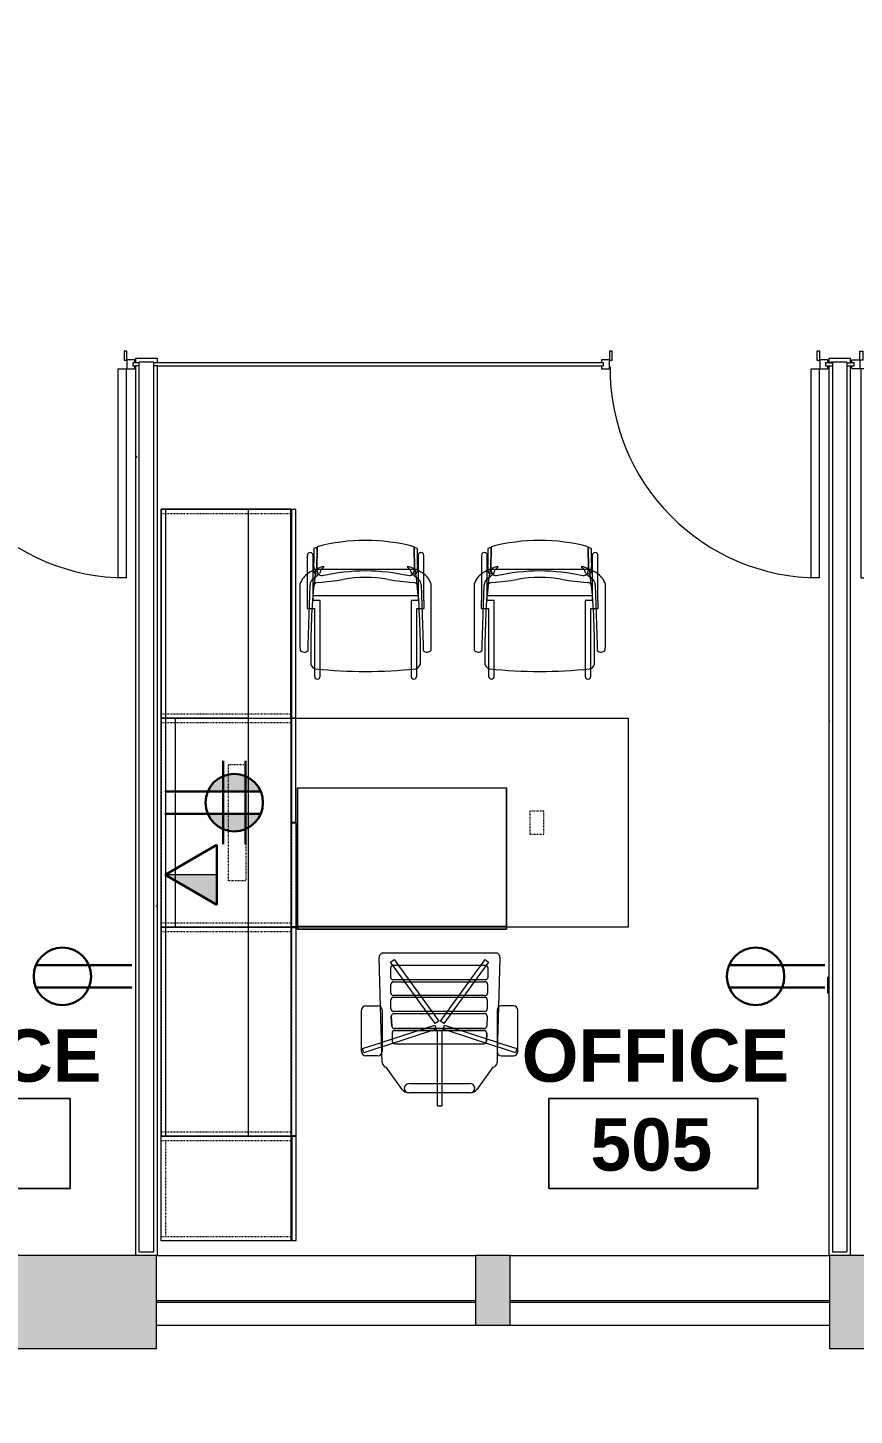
# Model space of a CAD drawing. Header units: inches. Extents: x 0 to 1865, y 0 to 1094.
# Drawn here: x 1300.9 to 1443.3, y 0 to 239 of the extents above; entities that cross this region are included whole.
import ezdxf

# ---------------------------------------------------------------- set-up
doc = ezdxf.new("R2010")
doc.units = ezdxf.units.IN
doc.header["$MEASUREMENT"] = 0
doc.linetypes.add('Dash', pattern=[0.25, 0.125, -0.125])
for name, color, linetype, lineweight in [('A-ANNO-NOTE', 131, 'Continuous', 9), ('A-AREA-IDEN', 2, 'Continuous', 9), ('A-DETL', 90, 'Continuous', 9), ('A-DETL-GENF', 92, 'Continuous', 9), ('A-DOOR', 31, 'Continuous', 13), ('A-WALL', 113, 'Continuous', 13), ('A-WALL-PATT', 111, 'Continuous', 13), ('E-ELEC-FIXT', 91, 'Continuous', 9), ('I-FURN', 30, 'Continuous', 9), ('I-FURN-PNLS', 30, 'Continuous', 9), ('I-WALL', 2, 'Continuous', 13), ('Victor Bldg - 5th Floor_LINK_dwg', 8, 'Continuous', 9), ('WINDOWS', 7, 'Continuous', 9), ('WINDOWS SILL', 7, 'Continuous', 9)]:
    doc.layers.add(name, color=color, linetype=linetype, lineweight=lineweight)
doc.styles.add('Swis721 Lt BT_B', font='', dxfattribs={"height": 9})
doc.styles.get('Swis721 Lt BT_B').set_extended_font_data('Swis721 Lt BT', bold=True)
pattern_1 = [(0, (0, 0), (30.72, 7.68), [1.267, -21.773, 1.267, -21.773, -122.88]), (0, (0, 0), (30.72, 7.68), [-46.08, 1.267, -44.813, 1.267, -21.773, -53.76]), (0, (0, 0), (30.72, 7.68), [-115.2, 1.267, -14.093, 1.267, -37.133]), (120, (11.52, 3.84), (-22.011075, 22.7643), [1.267, -21.773, 1.267, -21.773, -122.88]), (120, (11.52, 3.84), (-22.011075, 22.7643), [-46.08, 1.267, -44.813, 1.267, -21.773, -53.76]), (120, (11.52, 3.84), (-22.011075, 22.7643), [-115.2, 1.267, -14.093, 1.267, -37.133]), (240, (15.36, 19.2), (-8.708925, -30.4443), [1.267, -21.773, 1.267, -21.773, -122.88]), (240, (15.36, 19.2), (-8.708925, -30.4443), [-46.08, 1.267, -44.813, 1.267, -21.773, -53.76]), (240, (15.36, 19.2), (-8.708925, -30.4443), [-115.2, 1.267, -14.093, 1.267, -37.133])]

# ---------------------------------------------------------------- blocks, each defined once
blk = doc.blocks.new('Victor Bldg - 5th Floor_LINK_dwg-6972324-Level 05 POWER _ SIGNAL')
at = {"layer": 'WINDOWS'}
for p, q in [((1323.07, 19.75), (1378, 19.75)), ((1323.07, 19.5), (1378, 19.5)), ((1384, 19.75), (1439, 19.75)), ((1384, 19.5), (1439, 19.5))]:
    blk.add_line(p, q, dxfattribs=at)
at = {"layer": 'WINDOWS SILL'}
for p, q in [((1323.2, 27.5), (1378, 27.5)), ((1384, 27.5), (1438.88, 27.5)), ((1323.07, 15.5), (1378, 15.5)), ((1384, 15.5), (1439, 15.5))]:
    blk.add_line(p, q, dxfattribs=at)
blk = doc.blocks.new('F - EXECUTIVE DESK 2 - F - EXECUTIVE DESK 2-V48-Level 05 POWER _ SIGNAL')
at = {"layer": 'I-FURN'}
for p, q in [((23.5, -35.87), (23.5, -12)), ((23.5, -12), (23.5, -35.86)), ((23.5, -12), (59.5, -12)), ((23.5, -12), (59.5, -12)), ((59.5, -35.86), (59.5, -12)), ((59.5, -12), (59.5, -35.87)), ((23.5, -35.87), (23.5, -35.99)), ((23.5, -36), (23.5, -35.87)), ((23.5, -35.87), (23.5, -35.94)), ((23.5, -35.93), (23.5, -35.87)), ((59.5, -35.87), (23.5, -35.87)), ((59.5, -35.87), (23.5, -35.87)), ((23.5, -35.99), (23.5, -35.93)), ((23.5, -35.94), (23.5, -36)), ((23.5, -36), (23.5, -36.1)), ((23.5, -36.37), (23.5, -36)), ((23.5, -36.05), (23.5, -36)), ((23.5, -36.02), (23.5, -36.08)), ((23.5, -36.14), (23.5, -36.05)), ((23.5, -36.13), (23.5, -36.18)), ((23.5, -36.18), (23.5, -36.14)), ((23.5, -36.17), (23.5, -36.22)), ((23.5, -36.22), (23.5, -36.37)), ((23.5, -36.37), (59.5, -36.37)), ((59.5, -35.87), (59.5, -35.93)), ((59.5, -36), (59.5, -35.87)), ((59.5, -35.87), (59.5, -36)), ((59.5, -35.99), (59.5, -35.87)), ((59.5, -35.93), (59.5, -35.99)), ((59.5, -36), (59.5, -36.1)), ((59.5, -36), (59.5, -36.37)), ((59.5, -36.1), (59.5, -36)), ((59.5, -36.08), (59.5, -36.02)), ((59.5, -36.1), (59.5, -36.17)), ((59.5, -36.18), (59.5, -36.13)), ((59.5, -36.17), (59.5, -36.18)), ((59.5, -36.37), (59.5, -36.17)), ((38.35, -40.44), (57.65, -40.44)), ((37.84, -49.71), (37.6, -41.21)), ((39.56, -42.02), (40.16, -41.57)), ((47.26, -52.62), (39.56, -42.02)), ((55.91, -42.61), (39.99, -42.61)), ((55.91, -42.61), (39.99, -42.61)), ((40.16, -41.57), (47.86, -52.17)), ((48.14, -52.17), (55.84, -41.57)), ((56.44, -42.02), (48.74, -52.62)), ((55.84, -41.57), (56.44, -42.02)), ((58.4, -41.21), (58.16, -49.71)), ((39.55, -43.05), (39.55, -44.59)), ((39.55, -43.05), (39.55, -44.59)), ((39.99, -45.03), (55.9, -45.03)), ((39.99, -45.03), (55.9, -45.03)), ((56.35, -44.59), (56.35, -43.05)), ((56.35, -44.59), (56.35, -43.05)), ((39.61, -47.35), (39.61, -45.85)), ((39.61, -47.35), (39.61, -45.85)), ((40.06, -45.41), (55.82, -45.41)), ((40.06, -45.41), (55.82, -45.41)), ((55.82, -47.79), (40.06, -47.79)), ((55.82, -47.79), (40.06, -47.79)), ((56.26, -45.85), (56.26, -47.35)), ((56.26, -45.85), (56.26, -47.35)), ((35.28, -49.53), (37.36, -49.53)), ((38.06, -57.42), (37.84, -49.74)), ((39.61, -50.08), (39.61, -48.51)), ((39.61, -50.08), (39.61, -48.51)), ((40.06, -48.07), (55.78, -48.07)), ((40.06, -48.07), (55.78, -48.07)), ((56.22, -48.51), (56.22, -50.08)), ((56.22, -48.51), (56.22, -50.08)), ((58.16, -49.74), (57.94, -57.42)), ((60.72, -49.53), (58.64, -49.53)), ((34.54, -57.42), (34.54, -50.28)), ((38.11, -50.28), (38.11, -57.42)), ((39.76, -53.03), (39.68, -51.34)), ((39.68, -51.34), (39.76, -53.03)), ((55.78, -50.52), (40.06, -50.52)), ((55.78, -50.52), (40.06, -50.52)), ((40.12, -50.88), (55.75, -50.88)), ((40.12, -50.88), (55.75, -50.88)), ((47.86, -52.17), (47.26, -52.62)), ((48.74, -52.62), (48.14, -52.17)), ((56.19, -51.34), (56.11, -53.03)), ((56.19, -51.34), (56.11, -53.03)), ((57.9, -50.28), (57.9, -57.42)), ((61.47, -57.42), (61.47, -50.28)), ((38.11, -55.82), (47.17, -52.87)), ((47.41, -53.59), (38.15, -56.6)), ((39.8, -54.24), (39.84, -55.66)), ((39.8, -54.24), (39.84, -55.66)), ((55.67, -53.45), (40.2, -53.45)), ((55.67, -53.45), (40.2, -53.45)), ((55.67, -53.79), (40.24, -53.79)), ((40.24, -53.79), (55.67, -53.79)), ((47.17, -52.87), (47.41, -53.59)), ((47.63, -53.75), (48.38, -53.75)), ((47.63, -64.52), (47.63, -53.75)), ((48.38, -53.75), (48.38, -64.52)), ((48.6, -53.59), (48.83, -52.87)), ((57.85, -56.6), (48.6, -53.59)), ((48.83, -52.87), (57.9, -55.82)), ((56.07, -55.66), (56.11, -54.24)), ((56.11, -54.24), (56.07, -55.66)), ((34.71, -56.92), (38.01, -55.85)), ((34.95, -57.64), (34.71, -56.92)), ((38.04, -56.63), (34.95, -57.64)), ((38.01, -55.85), (38.11, -55.82)), ((38.11, -56.61), (38.04, -56.63)), ((40.28, -56.09), (55.63, -56.09)), ((40.28, -56.09), (55.63, -56.09)), ((57.9, -55.82), (57.99, -55.85)), ((57.96, -56.63), (57.9, -56.61)), ((61.06, -57.64), (57.96, -56.63)), ((57.99, -55.85), (61.29, -56.92)), ((61.29, -56.92), (61.06, -57.64)), ((37.36, -58.17), (35.28, -58.17)), ((38.06, -57.65), (38.06, -57.47)), ((38.11, -59.31), (38.06, -57.65)), ((57.94, -57.65), (57.89, -59.31)), ((57.94, -57.47), (57.94, -57.65)), ((58.64, -58.17), (60.72, -58.17)), ((41.56, -63.98), (38.81, -60.13)), ((57.19, -60.13), (54.44, -63.98)), ((42.87, -62.9), (53.13, -62.9)), ((53.31, -64.52), (42.69, -64.52)), ((53.27, -64.52), (42.73, -64.52)), ((47.63, -66.85), (47.63, -64.52)), ((48.38, -66.85), (47.63, -66.85)), ((48.38, -64.52), (48.38, -66.85))]:
    blk.add_line(p, q, dxfattribs=at)
for centre, radius, start, end in [((38.35, -41.19), 0.75, 90, 181.6253), ((57.65, -41.19), 0.75, 358.3747, 90), ((35.28, -50.28), 0.746, 90, 180), ((37.36, -50.28), 0.746, 0, 90), ((58.64, -50.28), 0.746, 90, 180), ((60.72, -50.28), 0.746, 0, 90), ((35.28, -57.42), 0.746, 180, 270), ((37.36, -57.42), 0.746, 270, 0), ((38.97, -59.29), 0.861, 181.6253, 259.2912), ((57.03, -59.29), 0.861, 280.7088, 358.3747), ((58.64, -57.42), 0.746, 180, 270), ((60.72, -57.42), 0.746, 270, 0), ((42.72, -63.02), 1.5, 219.5448, 268.6344), ((42.87, -63.87), 0.972, 90, 170), ((42.73, -63.71), 0.819, 180, 270), ((53.13, -63.87), 0.972, 10, 90), ((53.27, -63.71), 0.819, 270, 0), ((53.28, -63.02), 1.5, 271.3656, 320.4552)]:
    blk.add_arc(centre, radius, start, end, dxfattribs=at)
for centre, major_axis, ratio, start_param, end_param in [((39.99, -43.05), (0.441, 0), 0.994522, 1.570796, 3.141593), ((39.99, -43.05), (0.441, 0), 0.994522, 1.570796, 3.141593), ((55.91, -43.05), (0.441, 0), 0.994522, 0, 1.570796), ((55.91, -43.05), (0.441, 0), 0.994522, 0, 1.570796), ((39.99, -44.59), (0.441, 0), 0.994522, 3.141593, 4.712389), ((39.99, -44.59), (-0.441, 0), 0.994522, 0, 1.570796), ((55.9, -44.59), (-0.442, 0), 0.994522, 1.570796, 3.141593), ((55.9, -44.59), (-0.442, 0), 0.994522, 1.570796, 3.141593), ((40.06, -45.85), (0.441, 0), 0.999591, 1.570796, 3.141593), ((40.06, -45.85), (0.441, 0), 0.999591, 1.570796, 3.141593), ((40.06, -47.35), (0.441, 0), 0.999591, 3.141593, 4.712389), ((40.06, -47.35), (-0.441, 0), 0.999591, 0, 1.570796), ((55.82, -45.85), (0.441, 0), 0.999591, 0, 1.570796), ((55.82, -45.85), (-0.441, 0), 0.999591, 3.141593, 4.712389), ((55.82, -47.35), (0.441, 0), 0.999591, 4.712389, 6.283185), ((55.82, -47.35), (0.441, 0), 0.999591, 4.712389, 6.283185), ((40.06, -48.51), (0.441, 0), 0.999403, 1.570796, 3.141593), ((40.06, -48.51), (0.441, 0), 0.999403, 1.570796, 3.141593), ((40.06, -50.08), (0.441, 0), 0.999403, 3.141593, 4.712389), ((40.06, -50.08), (0.441, 0), 0.999403, 3.141593, 4.712389), ((55.78, -48.51), (0.441, 0), 0.999403, 0, 1.570796), ((55.78, -48.51), (0.441, 0), 0.999403, 0, 1.570796), ((55.78, -50.08), (0.441, 0), 0.999403, 4.712389, 6.283185), ((55.78, -50.08), (0.441, 0), 0.999403, 4.712389, 6.283185), ((40.12, -51.32), (0.441, 0), 0.998574, 1.570796, 3.191177), ((40.12, -51.32), (0.441, 0), 0.998574, 1.570796, 3.191177), ((55.75, -51.32), (0.441, 0), 0.998574, 6.233601, 7.853982), ((55.75, -51.32), (0.441, 0), 0.998574, 6.233601, 7.853982), ((40.2, -53.01), (0.441, 0), 0.998574, 3.191177, 4.712389), ((40.2, -53.01), (0.441, 0), 0.998574, 3.191177, 4.712389), ((40.24, -54.23), (0.441, 0), 0.99965, 1.570796, 3.16704), ((40.24, -54.23), (0.441, 0), 0.99965, 1.570796, 3.16704), ((55.67, -53.01), (0.441, 0), 0.998574, 4.712389, 6.233601), ((55.67, -53.01), (0.441, 0), 0.998574, 4.712389, 6.233601), ((55.67, -54.23), (0.441, 0), 0.99965, 6.257738, 7.853982), ((55.67, -54.23), (0.441, 0), 0.99965, 6.257738, 7.853982), ((40.28, -55.65), (0.441, 0), 0.99965, 3.16704, 4.712389), ((40.28, -55.65), (0.441, 0), 0.99965, 3.16704, 4.712389), ((55.63, -55.65), (0.441, 0), 0.99965, 4.712389, 6.257738), ((55.63, -55.65), (0.441, 0), 0.99965, 4.712389, 6.257738)]:
    blk.add_ellipse(centre, major_axis=major_axis, ratio=ratio, start_param=start_param, end_param=end_param, dxfattribs=at)
at = {"layer": 'I-FURN-PNLS'}
for p, q in [((0, 36), (15, 36)), ((0, 0), (0, 36)), ((0, 36), (0, 0)), ((15, 36), (0, 36)), ((0, 36), (15, 36)), ((0, 0), (0, 36)), ((0.75, 36), (0.75, 0)), ((15, 36), (22.38, 36)), ((22.38, 36), (15, 36)), ((15, 36), (15, 0)), ((22.38, 36), (22.38, 0)), ((22.38, 0), (22.38, 36)), ((22.5, 35.94), (22.5, 0.06)), ((23.25, 35.94), (22.5, 35.94)), ((23.25, 0.06), (23.25, 35.94)), ((0, 0), (0.75, 0)), ((0, -72), (0, 0)), ((0, 0), (0.75, 0)), ((0, -72), (0, 0)), ((0, 0), (0.75, 0)), ((15, 0), (0, 0)), ((0.75, 0), (0.75, -72)), ((0.75, 0), (0.75, -72)), ((0.75, 0), (2.5, 0)), ((2.5, -36), (2.5, 0)), ((2.5, 0), (15, 0)), ((2.5, 0), (15, 0)), ((15, 0), (80.5, 0)), ((15, 0), (22.38, 0)), ((22.38, 0), (22.38, -36)), ((22.5, 0.06), (23.25, 0.06)), ((80.5, 0), (80.5, -36)), ((0, 0), (15, 0)), ((0, -72), (0, 0)), ((0, -72), (0, 0)), ((0, 0), (0.75, 0)), ((0, -36), (0, 0)), ((0.75, 0), (0.75, -72)), ((0.75, 0), (2.5, 0)), ((2.5, 0), (15, 0)), ((15, 0), (15, -72)), ((15, 0), (22.38, 0)), ((22.38, 0), (22.38, -36)), ((23.25, -0.06), (22.5, -0.06)), ((22.5, -0.06), (22.5, -17.94)), ((23.25, -17.94), (23.25, -0.06)), ((23.5, -36.37), (23.5, -12)), ((23.5, -12), (59.5, -12)), ((59.5, -12), (59.5, -36.37)), ((22.5, -17.94), (23.25, -17.94)), ((22.5, -18.06), (23.25, -18.06)), ((22.5, -35.94), (22.5, -18.06)), ((23.25, -18.06), (23.25, -35.94)), ((0, -36), (0.75, -36)), ((0, -72), (0, -36)), ((0.75, -36), (0, -36)), ((0.75, -36), (2.5, -36)), ((2.5, -36), (0.75, -36)), ((15, -36), (2.5, -36)), ((2.5, -36), (15, -36)), ((15, -36), (2.5, -36)), ((80.5, -36), (15, -36)), ((15, -36), (22.38, -36)), ((22.38, -36), (15, -36)), ((22.38, -36), (22.38, -72)), ((22.38, -36), (22.38, -72)), ((23.25, -35.94), (22.5, -35.94)), ((22.5, -36.06), (23.25, -36.06)), ((22.5, -71.94), (22.5, -36.06)), ((23.25, -36.06), (23.25, -71.94)), ((59.5, -36.37), (23.5, -36.37)), ((15, -72), (0, -72)), ((0.75, -72), (0, -72)), ((0.75, -72), (0, -72)), ((0.75, -72), (0, -72)), ((0, -72), (22.38, -72)), ((0, -90), (0, -72)), ((0.75, -72), (0, -72)), ((15, -72), (0.75, -72)), ((15, -72), (0.75, -72)), ((22.38, -72), (15, -72)), ((22.38, -72), (15, -72)), ((22.38, -72), (22.38, -90)), ((23.25, -71.94), (22.5, -71.94)), ((23.28, -72.06), (22.53, -72.06)), ((22.53, -72.06), (22.53, -89.94)), ((23.28, -89.94), (23.28, -72.06)), ((22.38, -90), (0, -90)), ((22.53, -89.94), (23.28, -89.94))]:
    blk.add_line(p, q, dxfattribs=at)
at = {"layer": 'I-FURN-PNLS', "linetype": 'Dash'}
for p, q in [((0, 0), (0, 36)), ((22.38, 0), (22.38, 36)), ((22.5, 0.06), (22.5, 35.94)), ((0, 35.25), (15, 35.25)), ((15, 35.25), (22.38, 35.25)), ((0, 0.75), (15, 0.75)), ((0, 0), (0, -72)), ((15, 0.75), (22.38, 0.75)), ((22.38, 0), (22.38, -36)), ((0, 0), (0, -36)), ((0, -0.75), (0.75, -0.75)), ((0.75, -0.75), (2.5, -0.75)), ((2.5, -0.75), (15, -0.75)), ((15, -0.75), (22.38, -0.75)), ((22.5, -17.94), (22.5, -0.06)), ((11.63, -8), (14.63, -8)), ((11.63, -28), (11.63, -8)), ((14.63, -8), (14.63, -28)), ((63.57, -16.03), (63.57, -19.97)), ((65.93, -16.03), (63.57, -16.03)), ((65.93, -19.97), (65.93, -16.03)), ((22.5, -18.06), (22.5, -35.94)), ((63.57, -19.97), (65.93, -19.97)), ((14.63, -28), (11.63, -28)), ((0, -35.25), (0.75, -35.25)), ((0.75, -35.25), (2.5, -35.25)), ((2.5, -35.25), (15, -35.25)), ((15, -35.25), (22.38, -35.25)), ((0, -36), (0, -72)), ((0, -36.75), (0.75, -36.75)), ((0.75, -36.75), (15, -36.75)), ((15, -36.75), (22.38, -36.75)), ((22.38, -36), (22.38, -72)), ((22.5, -36.06), (22.5, -71.94)), ((0, -71.25), (0.75, -71.25)), ((0.75, -71.25), (15, -71.25)), ((15, -71.25), (22.38, -71.25)), ((0, -72.75), (22.38, -72.75)), ((0.75, -72.75), (0.75, -89.25)), ((22.53, -89.94), (22.53, -72.06)), ((0, -89.25), (22.38, -89.25))]:
    blk.add_line(p, q, dxfattribs=at)
blk = doc.blocks.new('F-Haworth_Chair_X99-Seminar - X99 Seminar Chair with Glides-V49-Level 05 POWER _ SIGNAL')
at = {"layer": 'I-FURN'}
for p, q in [((-10.04, 10.02), (-10.04, 6.81)), ((-9.04, 7.4), (-9.04, 10.02)), ((-8.34, 11.52), (-8.42, 7.57)), ((-8.42, 7.57), (-8.34, 11.37)), ((8.42, 7.57), (8.34, 11.52)), ((8.34, 11.37), (8.42, 7.57)), ((9.04, 10.02), (9.04, 7.4)), ((10.04, 6.81), (10.04, 10.02)), ((-9.04, 5.99), (-9.04, 7.4)), ((-8.62, 7.42), (-8.68, 6.87)), ((-8.6, 7.6), (-8.62, 7.43)), ((-8.49, 7.6), (-8.56, 7.6)), ((-7.65, 7.6), (-8.4, 7.6)), ((7.65, 7.6), (-7.65, 7.6)), ((-7.18, 7.99), (-7.21, 8.13)), ((7.21, 8.13), (7.18, 7.99)), ((8.4, 7.6), (7.65, 7.6)), ((8.56, 7.6), (8.49, 7.6)), ((8.62, 7.43), (8.6, 7.6)), ((8.68, 6.87), (8.62, 7.42)), ((9.04, 7.4), (9.04, 5.99)), ((-11.32, 5.06), (-11.32, -5.48)), ((-10.04, 6.81), (-10.04, 5.26)), ((-10.04, 5.24), (-10.04, 5)), ((-10.04, 4.99), (-10.04, 2.27)), ((-9.92, -5.36), (-9.57, 4.97)), ((-9.13, 5.92), (-8.07, 6.77)), ((-8.9, 4.8), (-9.07, 3.2)), ((-9.04, 3.62), (-9.04, 5.99)), ((-8.88, 4.99), (-8.89, 4.91)), ((-8.75, 6.22), (-8.88, 4.99)), ((-8.68, 6.87), (-8.75, 6.22)), ((-8.61, 6.81), (-8.23, 6.95)), ((-8.03, 6.81), (-7.95, 6.87)), ((7.95, 6.87), (8.03, 6.81)), ((8.07, 6.77), (9.13, 5.92)), ((8.23, 6.95), (8.61, 6.81)), ((8.75, 6.22), (8.68, 6.87)), ((8.88, 4.99), (8.75, 6.22)), ((8.89, 4.91), (8.88, 4.99)), ((9.07, 3.2), (8.9, 4.8)), ((9.04, 5.99), (9.04, 3.62)), ((9.57, 4.97), (9.92, -5.36)), ((10.04, 5), (10.04, 6.81)), ((10.04, 2.27), (10.04, 4.99)), ((11.32, -5.48), (11.32, 5.06)), ((-9.07, 3.2), (-9.07, 3.12)), ((-9.07, 3.12), (9.07, 3.12)), ((-9.04, 3.43), (-9.04, 3.62)), ((-9.04, 3.12), (-9.04, 3.43)), ((-9.04, 2.27), (-9.04, 3.12)), ((9.04, 3.62), (9.04, 3.43)), ((9.04, 3.43), (9.04, 3.12)), ((9.04, 3.12), (9.04, 2.27)), ((9.07, 3.12), (9.07, 3.2)), ((-10.04, 2.27), (-10.07, 2.27)), ((-10.07, 2.27), (-10.07, 0.89)), ((-10.07, 0.89), (-9.71, 0.89)), ((-9.71, 0.89), (-9.2, 0.89)), ((-9.2, 0.89), (-8.82, 0.89)), ((-7.83, 2.27), (-9.04, 2.27)), ((-8.82, 0.89), (-8.82, -9.44)), ((-7.83, -9.57), (-7.83, 2.27)), ((9.04, 2.27), (7.83, 2.27)), ((7.83, 2.27), (7.83, -9.57)), ((8.82, 0.89), (9.2, 0.89)), ((8.82, -9.44), (8.82, 0.89)), ((9.2, 0.89), (9.71, 0.89)), ((9.71, 0.89), (10.07, 0.89)), ((10.07, 2.27), (10.04, 2.27)), ((10.07, 0.89), (10.07, 2.27)), ((-11.32, -5.48), (-11.3, -6.32)), ((-9.92, -6.36), (-9.92, -5.36)), ((9.92, -5.36), (9.92, -6.36)), ((11.3, -6.32), (11.32, -5.48)), ((-8.82, -9.44), (-8.82, -10.78)), ((8.82, -10.78), (8.82, -9.44)), ((-7.83, -10.78), (-7.83, -9.57)), ((7.83, -9.57), (7.83, -10.78))]:
    blk.add_line(p, q, dxfattribs=at)
for centre, radius, start, end in [((0, -20.29), 32.89, 75.3075, 104.696), ((-9.54, 10.02), 0.498, 360, 180), ((-36.06, 10.03), 27.2, 355.9857, 2.5118), ((0, -20.73), 33.17, 104.5766, 105.5522), ((0, -20.73), 33.17, 74.4478, 75.4234), ((36.06, 10.03), 27.2, 177.4882, 184.0143), ((9.54, 10.02), 0.498, 360, 180), ((-4.71, -1.15), 9.61, 116.0036, 121.9522), ((-5.2, 7.86), 3.74, 175.9857, 189.9064), ((-4.71, -1.15), 9.61, 113.5094, 116.0036), ((-8.28, 7.33), 0.613, 189.9064, 237.4573), ((-4.71, -1.15), 9.61, 112.927, 113.3607), ((-4.71, -1.15), 9.61, 105.0666, 112.7369), ((-7.37, 7.55), 1.05, 178.8214, 214.7998), ((-7.37, 7.55), 1.05, 178.8214, 264.0446), ((-6.55, 6.76), 1.38, 147.5752, 174.9122), ((-6.55, 6.76), 1.38, 117.0503, 145.9813), ((0, -26.49), 33.83, 77.2285, 102.7715), ((6.55, 6.76), 1.38, 34.0187, 62.9497), ((4.71, -1.15), 9.61, 67.2631, 74.9334), ((7.37, 7.55), 1.05, 275.9554, 1.1786), ((6.55, 6.76), 1.38, 5.0878, 32.4248), ((7.37, 7.55), 1.05, 325.2002, 1.1786), ((4.71, -1.15), 9.61, 66.6393, 67.073), ((4.71, -1.15), 9.61, 63.9964, 66.4906), ((8.28, 7.33), 0.613, 302.5427, 350.0936), ((5.2, 7.86), 3.74, 350.0936, 4.0143), ((4.71, -1.15), 9.61, 58.0478, 63.9964), ((-7.87, 3.92), 3.63, 121.9522, 161.8211), ((-8.18, 4.9), 1.39, 132.8922, 177.1987), ((144.06, -7.32), 153.52, 175.4787, 180.5251), ((-8.24, 4.59), 0.763, 84.2338, 165.7662), ((-11.32, 48.08), 42.84, 274.2301, 280.0233), ((0, -15.97), 22.19, 79.9767, 100.0233), ((11.32, 48.08), 42.84, 259.9767, 265.7699), ((8.24, 4.59), 0.763, 14.2338, 95.7662), ((-144.06, -7.32), 153.52, 359.4749, 4.5213), ((8.18, 4.9), 1.39, 2.8013, 47.1078), ((7.87, 3.92), 3.63, 18.1789, 58.0478), ((-10.58, -5.68), 0.956, 221.8901, 314.1099), ((10.58, -5.68), 0.956, 225.8901, 318.1099), ((-8.21, -8.28), 1.31, 200.0433, 249.9567), ((0, 75.01), 84.96, 264.1475, 275.8525), ((8.21, -8.28), 1.31, 290.0433, 339.9567), ((-8.32, -10.78), 0.495, 180, 360), ((8.32, -10.78), 0.495, 180, 360)]:
    blk.add_arc(centre, radius, start, end, dxfattribs=at)
blk = doc.blocks.new('F-Haworth_Chair_X99-Seminar - X99 Seminar Chair with Glides-V50-Level 05 POWER _ SIGNAL')
at = {"layer": 'I-FURN'}
for p, q in [((-10.04, 10.02), (-10.04, 6.81)), ((-9.04, 7.4), (-9.04, 10.02)), ((-8.34, 11.52), (-8.42, 7.57)), ((-8.42, 7.57), (-8.34, 11.37)), ((8.42, 7.57), (8.34, 11.52)), ((8.34, 11.37), (8.42, 7.57)), ((9.04, 10.02), (9.04, 7.4)), ((10.04, 6.81), (10.04, 10.02)), ((-9.04, 5.99), (-9.04, 7.4)), ((-8.62, 7.42), (-8.68, 6.87)), ((-8.6, 7.6), (-8.62, 7.43)), ((-8.49, 7.6), (-8.56, 7.6)), ((-7.65, 7.6), (-8.4, 7.6)), ((7.65, 7.6), (-7.65, 7.6)), ((-7.18, 7.99), (-7.21, 8.13)), ((7.21, 8.13), (7.18, 7.99)), ((8.09, 7.6), (7.65, 7.6)), ((8.4, 7.6), (8.12, 7.6)), ((8.56, 7.6), (8.49, 7.6)), ((8.62, 7.43), (8.6, 7.6)), ((8.68, 6.87), (8.62, 7.42)), ((9.04, 7.4), (9.04, 5.99)), ((-11.32, 5.06), (-11.32, -5.48)), ((-10.04, 6.81), (-10.04, 5.26)), ((-10.04, 5.24), (-10.04, 5)), ((-10.04, 4.99), (-10.04, 2.27)), ((-9.92, -5.36), (-9.57, 4.97)), ((-9.13, 5.92), (-8.07, 6.77)), ((-8.9, 4.8), (-9.07, 3.2)), ((-9.04, 3.62), (-9.04, 5.99)), ((-8.88, 4.99), (-8.89, 4.91)), ((-8.75, 6.22), (-8.88, 4.99)), ((-8.68, 6.87), (-8.75, 6.22)), ((-8.61, 6.81), (-8.23, 6.95)), ((-8.03, 6.81), (-7.95, 6.87)), ((7.95, 6.87), (8.03, 6.81)), ((8.07, 6.77), (9.13, 5.92)), ((8.23, 6.95), (8.61, 6.81)), ((8.75, 6.22), (8.68, 6.87)), ((8.88, 4.99), (8.75, 6.22)), ((8.89, 4.91), (8.88, 4.99)), ((9.07, 3.2), (8.9, 4.8)), ((9.04, 5.99), (9.04, 3.62)), ((9.57, 4.97), (9.92, -5.36)), ((10.04, 5), (10.04, 6.81)), ((10.04, 2.27), (10.04, 4.99)), ((11.32, -5.48), (11.32, 5.06)), ((-9.07, 3.2), (-9.07, 3.12)), ((-9.07, 3.12), (9.07, 3.12)), ((-9.04, 3.43), (-9.04, 3.62)), ((-9.04, 3.12), (-9.04, 3.43)), ((-9.04, 2.27), (-9.04, 3.12)), ((9.04, 3.62), (9.04, 3.43)), ((9.04, 3.43), (9.04, 3.12)), ((9.04, 3.12), (9.04, 2.27)), ((9.07, 3.12), (9.07, 3.2)), ((-10.04, 2.27), (-10.07, 2.27)), ((-10.07, 2.27), (-10.07, 0.89)), ((-10.07, 0.89), (-9.71, 0.89)), ((-9.71, 0.89), (-9.2, 0.89)), ((-9.2, 0.89), (-8.82, 0.89)), ((-7.83, 2.27), (-9.04, 2.27)), ((-8.82, 0.89), (-8.82, -9.44)), ((-7.83, -9.57), (-7.83, 2.27)), ((9.04, 2.27), (7.83, 2.27)), ((7.83, 2.27), (7.83, -9.57)), ((8.82, 0.89), (9.2, 0.89)), ((8.82, -9.44), (8.82, 0.89)), ((9.2, 0.89), (9.71, 0.89)), ((9.71, 0.89), (10.07, 0.89)), ((10.07, 2.27), (10.04, 2.27)), ((10.07, 0.89), (10.07, 2.27)), ((-11.32, -5.48), (-11.3, -6.32)), ((-9.92, -6.36), (-9.92, -5.36)), ((9.92, -5.36), (9.92, -6.36)), ((11.3, -6.32), (11.32, -5.48)), ((-8.82, -9.44), (-8.82, -10.78)), ((8.82, -10.78), (8.82, -9.44)), ((-7.83, -10.78), (-7.83, -9.57)), ((7.83, -9.57), (7.83, -10.78))]:
    blk.add_line(p, q, dxfattribs=at)
for centre, radius, start, end in [((0, -20.29), 32.89, 75.3075, 104.696), ((-9.54, 10.02), 0.498, 360, 180), ((-36.06, 10.03), 27.2, 355.9857, 2.5118), ((0, -20.73), 33.17, 104.5766, 105.5522), ((0, -20.73), 33.17, 74.4478, 75.4234), ((36.06, 10.03), 27.2, 177.4882, 184.0143), ((9.54, 10.02), 0.498, 360, 180), ((-4.71, -1.15), 9.61, 116.0036, 121.9522), ((-5.2, 7.86), 3.74, 175.9857, 189.9064), ((-4.71, -1.15), 9.61, 113.5094, 116.0036), ((-8.28, 7.33), 0.613, 189.9064, 237.4573), ((-4.71, -1.15), 9.61, 112.927, 113.3607), ((-4.71, -1.15), 9.61, 105.0666, 112.7369), ((-7.37, 7.55), 1.05, 178.8214, 214.7998), ((-7.37, 7.55), 1.05, 178.8214, 264.0446), ((-6.55, 6.76), 1.38, 147.5752, 174.9122), ((-6.55, 6.76), 1.38, 117.0503, 145.9813), ((0, -26.49), 33.83, 77.2285, 102.7715), ((6.55, 6.76), 1.38, 34.0187, 62.9497), ((4.71, -1.15), 9.61, 67.2631, 74.9334), ((7.37, 7.55), 1.05, 275.9554, 1.1786), ((6.55, 6.76), 1.38, 5.0878, 32.4248), ((7.37, 7.55), 1.05, 325.2002, 1.1786), ((4.71, -1.15), 9.61, 66.6393, 67.073), ((4.71, -1.15), 9.61, 63.9964, 66.4906), ((8.28, 7.33), 0.613, 302.5427, 350.0936), ((5.2, 7.86), 3.74, 350.0936, 4.0143), ((4.71, -1.15), 9.61, 58.0478, 63.9964), ((-7.87, 3.92), 3.63, 121.9522, 161.8211), ((-8.18, 4.9), 1.39, 132.8922, 177.1987), ((144.06, -7.32), 153.52, 175.4787, 180.5251), ((-8.24, 4.59), 0.763, 84.2338, 165.7662), ((-11.32, 48.08), 42.84, 274.2301, 280.0233), ((0, -15.97), 22.19, 79.9767, 100.0233), ((11.32, 48.08), 42.84, 259.9767, 265.7699), ((8.24, 4.59), 0.763, 14.2338, 95.7662), ((-144.06, -7.32), 153.52, 359.4749, 4.5213), ((8.18, 4.9), 1.39, 2.8013, 47.1078), ((7.87, 3.92), 3.63, 18.1789, 58.0478), ((-10.58, -5.68), 0.956, 221.8901, 314.1099), ((10.58, -5.68), 0.956, 225.8901, 318.1099), ((-8.21, -8.28), 1.31, 200.0433, 249.9567), ((0, 75.01), 84.96, 264.1475, 275.8525), ((8.21, -8.28), 1.31, 290.0433, 339.9567), ((-8.32, -10.78), 0.495, 180, 360), ((8.32, -10.78), 0.495, 180, 360)]:
    blk.add_arc(centre, radius, start, end, dxfattribs=at)
blk = doc.blocks.new('PS - Power Device _Wall Base_ - Duplex-4862727-Level 05 POWER _ SIGNAL')
at = {"layer": 'E-ELEC-FIXT'}
for p, q in [((214.99, 945.62), (214.8, 945.62)), ((214.99, 945.62), (214.99, 942.87)), ((214.8, 942.87), (214.99, 942.87))]:
    blk.add_line(p, q, dxfattribs=at)
blk = doc.blocks.new('Door - Single - Full Lite-8181411-Level 05 POWER _ SIGNAL')
at = {"layer": 'A-DOOR', "lineweight": 9}
for p, q in [((-15.51, 0.68), (-14.13, 0.68)), ((-15.51, 0.16), (-15.51, 0.68)), ((-14.13, 2.14), (-13.63, 2.14)), ((-14.13, 0.68), (-14.13, 2.14)), ((-14.13, 0.64), (-14.13, -0.86)), ((-13.63, 0.64), (-14.13, 0.64)), ((-13.63, 2.14), (-13.63, 0.64)), ((21.62, 2.14), (22.12, 2.14)), ((21.62, 0.64), (21.62, 2.14)), ((22.12, 0.64), (21.62, 0.64)), ((22.12, 2.14), (22.12, 0.68)), ((22.12, 0.68), (23.49, 0.68)), ((22.12, -0.86), (22.12, 0.64)), ((23.49, 0.68), (23.49, 0.16)), ((-15.51, -0.86), (-15.51, -0.34)), ((-14.13, -0.86), (-15.51, -0.86)), ((23.49, -0.86), (22.12, -0.86)), ((23.49, -0.34), (23.49, -0.86))]:
    blk.add_line(p, q, dxfattribs=at)
at = {"layer": 'A-DOOR'}
for p, q in [((-12.63, -0.86), (-14.01, -0.86)), ((-14.01, -0.86), (-14.01, -36.86)), ((-12.63, -36.86), (-12.63, -0.86)), ((-14.01, -36.86), (-12.63, -36.86))]:
    blk.add_line(p, q, dxfattribs=at)
at = {"layer": 'A-DOOR', "lineweight": 9}
blk.add_arc((-14.01, -0.86), 36, 270, 0.5, dxfattribs=at)
blk = doc.blocks.new('Door - Single - Full Lite-8181413-Level 05 POWER _ SIGNAL')
at = {"layer": 'A-DOOR'}
for p, q in [((-14.01, 36.86), (-12.63, 36.86)), ((-14.01, 0.86), (-14.01, 36.86)), ((-12.63, 36.86), (-12.63, 0.86)), ((-12.63, 0.86), (-14.01, 0.86))]:
    blk.add_line(p, q, dxfattribs=at)
at = {"layer": 'A-DOOR', "lineweight": 9}
for p, q in [((-15.51, 0.86), (-15.51, 0.34)), ((-14.13, 0.86), (-15.51, 0.86)), ((-14.13, -0.64), (-14.13, 0.86)), ((23.49, 0.86), (22.12, 0.86)), ((22.12, 0.86), (22.12, -0.64)), ((23.49, 0.34), (23.49, 0.86)), ((-15.51, -0.16), (-15.51, -0.68)), ((-15.51, -0.68), (-14.13, -0.68)), ((-13.63, -0.64), (-14.13, -0.64)), ((-14.13, -0.68), (-14.13, -2.14)), ((-14.13, -2.14), (-13.63, -2.14)), ((-13.63, -2.14), (-13.63, -0.64)), ((22.12, -0.64), (21.62, -0.64)), ((21.62, -0.64), (21.62, -2.14)), ((21.62, -2.14), (22.12, -2.14)), ((22.12, -2.14), (22.12, -0.68)), ((22.12, -0.68), (23.49, -0.68)), ((23.49, -0.68), (23.49, -0.16))]:
    blk.add_line(p, q, dxfattribs=at)
blk.add_arc((-14.01, 0.86), 36, 359.5, 90, dxfattribs=at)
blk = doc.blocks.new('Room Tag - Room Name and Number-3379422-Level 05 POWER _ SIGNAL')
at = {"layer": 'A-AREA-IDEN'}
for p, q in [((-0.1881, -0.1636), (-0.1881, -0.0018)), ((-0.1881, -0.0018), (0.1869, -0.0018)), ((0.1869, -0.0018), (-0.1881, -0.0018)), ((-0.1881, -0.0018), (-0.1881, -0.1636)), ((0.1869, -0.0018), (0.1869, -0.1636)), ((0.1869, -0.1636), (0.1869, -0.0018)), ((0.1869, -0.1636), (-0.1881, -0.1636)), ((-0.1881, -0.1636), (0.1869, -0.1636))]:
    blk.add_line(p, q, dxfattribs=at)

msp = doc.modelspace()

# ---------------------------------------------------------------- hatches: boundary and pattern name
at = {"layer": 'A-ANNO-NOTE'}
for points in [[(1333.16, 109.21), (1338.64, 109.94), (1334.71, 110.15)], [(1333.16, 109.21), (1334.71, 110.15), (1334.01, 109.82)], [(1340.09, 108.85), (1338.64, 109.94), (1333.16, 109.21), (1337.93, 108.96)], [(1334.71, 110.15), (1337.03, 110.42), (1335.6, 110.39)], [(1334.71, 110.15), (1337.41, 110.36), (1337.03, 110.42)], [(1338.64, 109.94), (1337.41, 110.36), (1334.71, 110.15), (1337.93, 109.98)], [(1337.03, 110.42), (1336.24, 110.45), (1335.85, 110.42)], [(1338.53, 110), (1337.93, 110.22), (1337.93, 110.21)], [(1338.64, 109.94), (1338.53, 110), (1337.93, 110.21)], [(1339.52, 109.38), (1339.1, 109.68), (1338.64, 109.94)], [(1339.91, 109.03), (1339.52, 109.38), (1338.64, 109.94)], [(1340.09, 108.85), (1339.91, 109.03), (1338.64, 109.94)], [(1341, 107.42), (1332.04, 107.78), (1331.88, 107.42), (1337.93, 107.42)], [(1341, 107.42), (1332.17, 108.01), (1332.04, 107.78), (1337.93, 107.55)], [(1332.17, 108.01), (1333.16, 109.21), (1332.87, 108.94)], [(1332.17, 108.01), (1340.43, 108.44), (1333.16, 109.21)], [(1341, 107.42), (1340.43, 108.44), (1332.17, 108.01), (1337.93, 107.63)], [(1340.43, 108.44), (1340.09, 108.85), (1333.16, 109.21), (1337.93, 108.71)], [(1341, 107.42), (1340.65, 108.12), (1340.43, 108.44)], [(1332.53, 102.47), (1340.71, 103.01), (1331.88, 103.59)], [(1340.71, 103.01), (1340.84, 103.24), (1331.88, 103.59), (1337.93, 103.19)], [(1340.84, 103.24), (1341, 103.59), (1331.88, 103.59), (1337.93, 103.35)], [(1340.18, 102.27), (1340.71, 103.01), (1332.53, 102.47), (1337.93, 102.33)], [(1334.12, 101.13), (1340.18, 102.27), (1332.53, 102.47)], [(1333.89, 101.26), (1332.53, 102.47), (1332.97, 101.98)], [(1334.12, 101.13), (1332.53, 102.47), (1333.89, 101.26)], [(1337.79, 100.75), (1340.18, 102.27), (1334.12, 101.13)], [(1335.47, 100.65), (1337.79, 100.75), (1334.12, 101.13)], [(1336.11, 100.57), (1337.79, 100.75), (1335.47, 100.65)], [(1336.11, 100.57), (1337.16, 100.61), (1337.79, 100.75)], [(1336.64, 100.56), (1337.16, 100.61), (1336.11, 100.57)], [(1337.79, 100.75), (1338.87, 101.2), (1340.18, 102.27), (1337.93, 100.83)], [(1337.79, 100.75), (1338.04, 100.82), (1337.93, 100.8)], [(1338.04, 100.82), (1338.41, 100.97), (1338.87, 101.2)], [(1338.87, 101.2), (1339.1, 101.33), (1340.18, 102.27)], [(1339.1, 101.33), (1339.31, 101.48), (1340.18, 102.27)], [(1339.31, 101.48), (1339.42, 101.56), (1340.18, 102.27)], [(1339.42, 101.56), (1339.62, 101.72), (1340.18, 102.27)], [(1333.46, 87.93), (1333.46, 93.09), (1324.53, 93.09)]]:
    msp.add_hatch(color=256, dxfattribs=at).paths.add_polyline_path(points, flags=0)
at = {"layer": 'A-DETL-GENF'}
h = msp.add_hatch(color=7, dxfattribs=at)
h.paths.add_polyline_path([(483, 0), (512.25, 0), (512.25, 23.13), (510.25, 23.13), (510.25, 26.13), (479.25, 26.13), (479.25, 23.13), (411, 23.13), (411, 4), (418, 4), (418, 0), (482.5, 0)], flags=0)
h.paths.add_polyline_path([(650.5, 0), (650.5, 23.13), (648.25, 23.13), (648.25, 33.13), (614, 33.13), (614, 23.13), (596.25, 23.13), (596.25, 0), (649.88, 0)], flags=0)
h.paths.add_polyline_path([(280, 0), (338, 0), (338, 4), (349.13, 4), (349.13, 23.13), (273, 23.13), (273, 4), (280, 4)], flags=0)
h.paths.add_polyline_path([(200, 0), (200, 4), (211.13, 4), (211.13, 23.13), (135, 23.13), (135, 4), (142, 4), (142, 0)], flags=0)
h.paths.add_polyline_path([(782.5, 0), (788.75, 0), (788.75, 23.13), (780.88, 23.13), (780.88, 56), (751.25, 56), (751.25, 23.13), (734.5, 23.13), (734.5, 0), (780.88, 0)], flags=0)
h.paths.add_polyline_path([(915.75, 0), (927.06, 0), (927.06, 22.84), (913.5, 22.84), (913.5, 33.13), (884.25, 33.13), (884.25, 23.13), (874.75, 23.13), (874.75, 19), (872.75, 19), (872.75, 0), (915.13, 0)], flags=0)
h.paths.add_polyline_path([(62, 0), (62, 4), (69, 4), (69, 23.13), (22.13, 23.13), (22.13, 74.5), (4, 74.5), (4, 66), (0, 66), (0, 0), (22.13, 0)], flags=0)
h.paths.add_polyline_path([(1049, 0), (1049, 14.5), (1079, 14.5), (1079, 11.5), (1143, 11.5), (1143, 27.5), (1093, 27.5), (1093, 32.59), (1032.06, 32.59), (1032.06, 41.59), (1011.06, 41.59), (1011.06, 0), (1045.26, 0)], flags=0)
h.paths.add_polyline_path([(1320.07, 11.5), (1323.07, 11.5), (1323.07, 27.5), (1259, 27.5), (1259, 11.5), (1319.45, 11.5)], flags=0)
h.paths.add_polyline_path([(1446.81, 11.5), (1503, 11.5), (1503, 27.5), (1439, 27.5), (1439, 11.5), (1442.62, 11.5)], flags=0)
h.paths.add_polyline_path([(1843, 11.5), (1863, 11.5), (1863, 27.5), (1799, 27.5), (1799, 11.5), (1819, 11.5)], flags=0)
h.paths.add_polyline_path([(1641.06, 11.5), (1683, 11.5), (1683, 27.5), (1619, 27.5), (1619, 11.5), (1636.06, 11.5)], flags=0)
h.paths.add_polyline_path([(1738, 15.5), (1744, 15.5), (1744, 27.5), (1738, 27.5)], flags=0)
h.paths.add_polyline_path([(1199.75, 15.5), (1204, 15.5), (1204, 27.5), (1198, 27.5), (1198, 15.5), (1199.13, 15.5)], flags=0)
h.paths.add_polyline_path([(1378, 15.5), (1384, 15.5), (1384, 27.5), (1378, 27.5)], flags=0)
h.paths.add_polyline_path([(1564, 15.5), (1564, 27.5), (1558, 27.5), (1558, 15.5)], flags=0)
h.paths.add_polyline_path([(4, 123.5), (22.13, 123.5), (22.13, 170.38), (34.13, 170.38), (34.13, 224.5), (12, 224.5), (12, 212.5), (0, 212.5), (0, 132), (4, 132), (4, 130.4)], flags=0)
h.paths.add_polyline_path([(12, 310.5), (34.13, 310.5), (34.13, 392.5), (12, 392.5), (12, 380.5), (3.5, 380.5), (3.5, 322.5), (12, 322.5)], flags=0)
h.paths.add_polyline_path([(12, 478.5), (34.13, 478.5), (34.13, 560.5), (12, 560.5), (12, 548.5), (3.5, 548.5), (3.5, 490.5), (12, 490.5)], flags=0)
h.paths.add_polyline_path([(34.13, 646.5), (34.13, 728.5), (12, 728.5), (12, 716.5), (3.5, 716.5), (3.5, 658.5), (12, 658.5), (12, 646.5)], flags=0)
h.paths.add_polyline_path([(34.13, 814.5), (34.13, 896.5), (12, 896.5), (12, 884.5), (3.5, 884.5), (3.5, 826.5), (12, 826.5), (12, 814.5)], flags=0)
h.paths.add_polyline_path([(12, 982.5), (34.13, 982.5), (34.13, 1064.5), (12, 1064.5), (12, 1052.5), (3.5, 1052.5), (3.5, 994.5), (12, 994.5), (12, 990.6)], flags=0)
at = {"layer": 'A-WALL-PATT', "lineweight": 9}
h = msp.add_hatch(dxfattribs=at)
h.set_pattern_fill('FP_1', color=256, style=0, pattern_type=2)
h.set_pattern_definition(pattern_1)
h.paths.add_polyline_path([(1322.57, 27.5), (1322.57, 27.5), (1322.57, 28.12), (1320.07, 28.12), (1320.07, 180.75), (1319.45, 180.75), (1319.45, 27.5), (1320.07, 27.5)], flags=0)
h.paths.add_polyline_path([(1319.45, 181.25), (1320.07, 181.25), (1320.07, 181.37), (1322.57, 181.37), (1322.57, 182), (1319.45, 182), (1319.45, 181.37)], flags=0)
h = msp.add_hatch(dxfattribs=at)
h.set_pattern_fill('FP_1', color=256, style=0, pattern_type=2)
h.set_pattern_definition(pattern_1)
h.paths.add_polyline_path([(1323.07, 27.5), (1323.2, 27.5), (1323.2, 180.75), (1322.57, 180.75), (1322.57, 27.5)], flags=0)
h.paths.add_polyline_path([(1322.57, 181.25), (1323.2, 181.25), (1323.2, 182), (1322.57, 182), (1322.57, 181.37)], flags=0)
h = msp.add_hatch(dxfattribs=at)
h.set_pattern_fill('FP_1', color=256, style=0, pattern_type=2)
h.set_pattern_definition(pattern_1)
h.paths.add_polyline_path([(1439.5, 27.5), (1439.5, 180.75), (1438.88, 180.75), (1438.88, 27.5), (1439, 27.5)], flags=0)
h.paths.add_polyline_path([(1439, 181.25), (1439.5, 181.25), (1439.5, 182), (1438.88, 182), (1438.88, 181.25)], flags=0)
h = msp.add_hatch(dxfattribs=at)
h.set_pattern_fill('FP_1', color=256, style=0, pattern_type=2)
h.set_pattern_definition(pattern_1)
h.paths.add_polyline_path([(1442.62, 27.5), (1442.62, 180.75), (1442, 180.75), (1442, 28.12), (1439.5, 28.12), (1439.5, 27.5), (1442, 27.5)], flags=0)
h.paths.add_polyline_path([(1442, 181.25), (1442.62, 181.25), (1442.62, 182), (1439.5, 182), (1439.5, 181.37), (1442, 181.37)], flags=0)

# ---------------------------------------------------------------- linework, layer by layer
at = {"layer": 'A-ANNO-NOTE', "lineweight": 30}
for p, q in [((1334.52, 112.68), (1334.52, 98.33)), ((1338.36, 112.68), (1338.36, 98.33)), ((1324.48, 107.42), (1341, 107.42)), ((1324.48, 103.59), (1341, 103.59)), ((1324.53, 93.09), (1333.46, 98.25)), ((1333.46, 98.25), (1333.46, 87.93)), ((1324.53, 93.09), (1333.46, 87.93)), ((1318.8, 77.49), (1302.27, 77.49)), ((1438.22, 77.49), (1421.7, 77.49)), ((1318.8, 73.66), (1302.27, 73.66)), ((1318.8, 73.66), (1302.27, 73.66)), ((1438.22, 73.66), (1421.7, 73.66)), ((1438.22, 73.66), (1421.7, 73.66))]:
    msp.add_line(p, q, dxfattribs=at)
at = {"layer": 'A-ANNO-NOTE'}
for p, q in [((1331.88, 107.42), (1341, 107.42)), ((1341, 103.59), (1331.88, 103.59)), ((1324.53, 93.09), (1333.46, 87.93)), ((1333.46, 93.09), (1324.53, 93.09)), ((1333.46, 87.93), (1333.46, 93.09))]:
    msp.add_line(p, q, dxfattribs=at)
at = {"layer": 'A-ANNO-NOTE', "lineweight": 30}
for centre in [(1336.44, 105.51), (1306.83, 75.58), (1426.26, 75.58)]:
    msp.add_circle(centre, 4.95, dxfattribs=at)
at = {"layer": 'A-ANNO-NOTE'}
for start, end in [(22.7756, 157.2244), (202.7756, 337.2244)]:
    msp.add_arc((1336.44, 105.51), 4.95, start, end, dxfattribs=at)
at = {"layer": 'A-DETL'}
for p, q in [((1323.07, 27.5), (1259, 27.5)), ((1323.07, 11.5), (1323.07, 27.5)), ((1384, 27.5), (1378, 27.5)), ((1378, 27.5), (1378, 15.5)), ((1384, 15.5), (1384, 27.5)), ((1503, 27.5), (1439, 27.5)), ((1439, 27.5), (1439, 11.5)), ((1378, 15.5), (1384, 15.5)), ((1259, 11.5), (1323.07, 11.5)), ((1439, 11.5), (1503, 11.5))]:
    msp.add_line(p, q, dxfattribs=at)
at = {"layer": 'A-WALL'}
for p, q in [((1320.07, 181.25), (1319.45, 181.25)), ((1320.07, 180.75), (1319.45, 180.75)), ((1320.07, 28.12), (1320.07, 181.37)), ((1322.57, 181.37), (1320.07, 181.37)), ((1322.57, 28.12), (1322.57, 181.37)), ((1323.2, 181.25), (1322.57, 181.25)), ((1323.2, 180.75), (1322.57, 180.75)), ((1438.88, 181.25), (1439.5, 181.25)), ((1438.88, 180.75), (1439.5, 180.75)), ((1442, 181.37), (1439.5, 181.37)), ((1439.5, 181.37), (1439.5, 28.12)), ((1442, 181.37), (1442, 28.12)), ((1442, 181.25), (1442.62, 181.25)), ((1442, 180.75), (1442.62, 180.75)), ((1320.07, 28.12), (1322.57, 28.12)), ((1439.5, 28.12), (1442, 28.12))]:
    msp.add_line(p, q, dxfattribs=at)
at = {"layer": 'I-WALL'}
for p, q in [((1319.45, 182), (1319.45, 181.25)), ((1323.2, 182), (1319.45, 182)), ((1323.2, 181.25), (1323.2, 182)), ((1442.62, 182), (1438.88, 182)), ((1438.88, 182), (1438.88, 181.25)), ((1442.62, 181.25), (1442.62, 182)), ((1319.45, 181.25), (1318.95, 181.25)), ((1318.95, 181.25), (1318.95, 180.75)), ((1318.95, 180.75), (1319.45, 180.75)), ((1319.45, 180.75), (1319.45, 27.5)), ((1400.07, 181.25), (1323.2, 181.25)), ((1323.2, 27.5), (1323.2, 180.75)), ((1323.2, 180.75), (1400.07, 180.75)), ((1400.07, 180.75), (1400.07, 181.25)), ((1438.88, 181.25), (1438.32, 181.25)), ((1438.32, 181.25), (1438.32, 180.75)), ((1438.32, 180.75), (1438.88, 180.75)), ((1438.88, 180.75), (1438.88, 27.5)), ((1443.25, 181.25), (1442.62, 181.25)), ((1442.62, 27.5), (1442.62, 180.75)), ((1442.62, 180.75), (1443.25, 180.75)), ((1443.25, 180.75), (1443.25, 181.25)), ((1323.07, 27.5), (1323.2, 27.5)), ((1438.88, 27.5), (1439, 27.5))]:
    msp.add_line(p, q, dxfattribs=at)

# ---------------------------------------------------------------- block references
at = {"layer": 'A-AREA-IDEN', "xscale": 95.99999999999994, "yscale": 95.99999999999994, "zscale": 95.99999999999994}
for p in [(1290.21, 54.73), (1408.71, 54.73)]:
    msp.add_blockref('Room Tag - Room Name and Number-3379422-Level 05 POWER _ SIGNAL', p, dxfattribs=at)
at = {"layer": 'A-DOOR', "rotation": 180}
for p in [(1303.82, 181.09), (1423.19, 181.09)]:
    msp.add_blockref('Door - Single - Full Lite-8181413-Level 05 POWER _ SIGNAL', p, dxfattribs=at)
at = {"layer": 'A-DOOR'}
msp.add_blockref('Door - Single - Full Lite-8181411-Level 05 POWER _ SIGNAL', (1458.38, 181.09), dxfattribs=at)
at = {"layer": 'E-ELEC-FIXT', "rotation": 180}
msp.add_blockref('PS - Power Device _Wall Base_ - Duplex-4862727-Level 05 POWER _ SIGNAL', (1653.68, 1018.34), dxfattribs=at)
at = {"layer": 'I-FURN'}
for name, p in [('F - EXECUTIVE DESK 2 - F - EXECUTIVE DESK 2-V48-Level 05 POWER _ SIGNAL', (1323.82, 120.06)), ('F-Haworth_Chair_X99-Seminar - X99 Seminar Chair with Glides-V50-Level 05 POWER _ SIGNAL', (1359.07, 138.06)), ('F-Haworth_Chair_X99-Seminar - X99 Seminar Chair with Glides-V49-Level 05 POWER _ SIGNAL', (1389.07, 138.06))]:
    msp.add_blockref(name, p, dxfattribs=at)
at = {"layer": 'Victor Bldg - 5th Floor_LINK_dwg', "color": 7}
msp.add_blockref('Victor Bldg - 5th Floor_LINK_dwg-6972324-Level 05 POWER _ SIGNAL', (0, 0), dxfattribs=at)

# ---------------------------------------------------------------- texts
at = {"layer": 'A-AREA-IDEN', "char_height": 9, "attachment_point": 1, "style": 'Swis721 Lt BT_B'}
for s, insert, width in [('OFFICE', (1267.46, 66.44), 54.843), ('OFFICE', (1385.97, 66.44), 54.843), ('505', (1397.82, 51.13), 25.452)]:
    msp.add_mtext(s, dxfattribs=dict(at, insert=insert, width=width))

doc.saveas('drawing.dxf')
